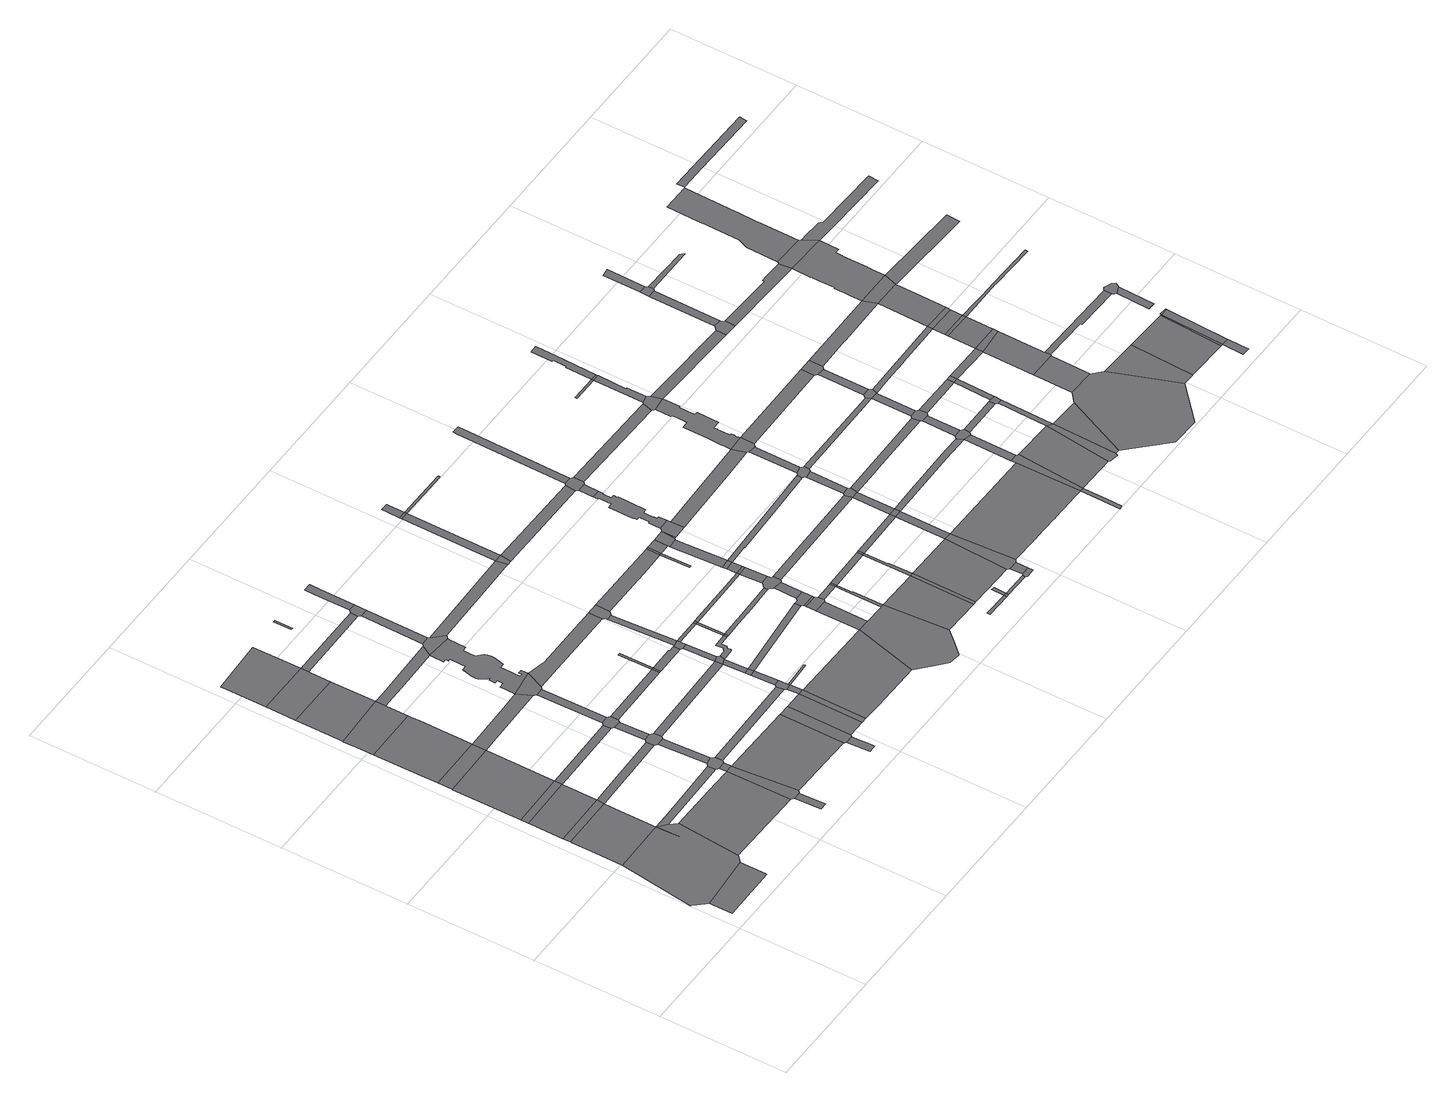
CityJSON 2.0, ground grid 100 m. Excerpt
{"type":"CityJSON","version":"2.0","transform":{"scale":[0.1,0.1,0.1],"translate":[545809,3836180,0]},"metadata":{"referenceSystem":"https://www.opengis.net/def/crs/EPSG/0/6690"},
"CityObjects":{
"road1":{"type":"Road","attributes":{"function":"2","RoadStructureAttribute.sectionType":"1"},"geometry":[{"type":"MultiSurface","lod":"1","boundaries":[[[0,1,2,3,4]]]}]},
"road2":{"type":"Road","geometry":[{"type":"MultiSurface","lod":"1","boundaries":[[[5,6,7,8,9,2,1,10,11,12,13,14,15],[16,17,15]]]}]},
"road3":{"type":"Road","attributes":{"function":"2","RoadStructureAttribute.sectionType":"1"},"geometry":[{"type":"MultiSurface","lod":"1","boundaries":[[[18,19,20,21,22,23,5,15]]]}]},
"road4":{"type":"Road","geometry":[{"type":"MultiSurface","lod":"1","boundaries":[[[24,25,21,20]]]}]},
"road5":{"type":"Road","attributes":{"function":"2","RoadStructureAttribute.sectionType":"1"},"geometry":[{"type":"MultiSurface","lod":"1","boundaries":[[[26,27,28,29,25,24]]]}]},
"road6":{"type":"Road","geometry":[{"type":"MultiSurface","lod":"1","boundaries":[[[30,31,28,27,32]]]}]},
"road7":{"type":"Road","attributes":{"function":"2","RoadStructureAttribute.sectionType":"1"},"geometry":[{"type":"MultiSurface","lod":"1","boundaries":[[[33,34,35,36,31,30]]]}]},
"road8":{"type":"Road","geometry":[{"type":"MultiSurface","lod":"1","boundaries":[[[37,38,35,34]]]}]},
"road9":{"type":"Road","geometry":[{"type":"MultiSurface","lod":"1","boundaries":[[[39,40,41,42,43,12,11,44,45,46]]]}]},
"road10":{"type":"Road","attributes":{"function":"2","RoadStructureAttribute.sectionType":"7"},"geometry":[{"type":"MultiSurface","lod":"1","boundaries":[[[47,48,49,50,51,52,53,54,55,56,57,58,59,60,38,37]]]}]},
"road11":{"type":"Road","attributes":{"RoadStructureAttribute.sectionType":"1"},"geometry":[{"type":"MultiSurface","lod":"1","boundaries":[[[61,62,63,15,14,64,65]]]}]},
"road12":{"type":"Road","geometry":[{"type":"MultiSurface","lod":"1","boundaries":[[[66,67,68,69,70,59,58,71]]]}]},
"road13":{"type":"Road","attributes":{"RoadStructureAttribute.sectionType":"1"},"geometry":[{"type":"MultiSurface","lod":"1","boundaries":[[[72,73,24,20,74,75,76]]]}]},
"road14":{"type":"Road","attributes":{"function":"2","RoadStructureAttribute.sectionType":"1"},"geometry":[{"type":"MultiSurface","lod":"1","boundaries":[[[77,78,67,66,79]]]}]},
"road15":{"type":"Road","attributes":{"RoadStructureAttribute.sectionType":"1"},"geometry":[{"type":"MultiSurface","lod":"1","boundaries":[[[80,81,82,83]]]}]},
"road16":{"type":"Road","attributes":{"RoadStructureAttribute.sectionType":"1"},"geometry":[{"type":"MultiSurface","lod":"1","boundaries":[[[84,85,30,32,86,87]]]}]},
"road17":{"type":"Road","geometry":[{"type":"MultiSurface","lod":"1","boundaries":[[[88,89,90,77,79,91,92,93]]]}]},
"road18":{"type":"Road","geometry":[{"type":"MultiSurface","lod":"1","boundaries":[[[46,45,94,80,83,95,96,97,98]]]}]},
"road19":{"type":"Road","attributes":{"function":"2","RoadStructureAttribute.sectionType":"1"},"geometry":[{"type":"MultiSurface","lod":"1","boundaries":[[[99,100,101,102,103,104,88,93]]]}]},
"road20":{"type":"Road","attributes":{"RoadStructureAttribute.sectionType":"1"},"geometry":[{"type":"MultiSurface","lod":"1","boundaries":[[[105,106,46,98]]]}]},
"road21":{"type":"Road","geometry":[{"type":"MultiSurface","lod":"1","boundaries":[[[107,108,61,65,106,105,109,110]]]}]},
"road22":{"type":"Road","attributes":{"RoadStructureAttribute.sectionType":"1"},"geometry":[{"type":"MultiSurface","lod":"1","boundaries":[[[111,112,113,114,37,34,115,116,117,118,119,120]]]}]},
"road23":{"type":"Road","attributes":{"RoadStructureAttribute.sectionType":"1"},"geometry":[{"type":"MultiSurface","lod":"1","boundaries":[[[121,122,108,107]]]}]},
"road24":{"type":"Road","geometry":[{"type":"MultiSurface","lod":"1","boundaries":[[[123,124,125,72,76,122,121,126,127]]]}]},
"road25":{"type":"Road","attributes":{"RoadStructureAttribute.sectionType":"1"},"geometry":[{"type":"MultiSurface","lod":"1","boundaries":[[[128,124,123,129]]]}]},
"road26":{"type":"Road","geometry":[{"type":"MultiSurface","lod":"1","boundaries":[[[130,131,84,87,128,129,132,133]]]}]},
"road27":{"type":"Road","attributes":{"function":"3","RoadStructureAttribute.sectionType":"1"},"geometry":[{"type":"MultiSurface","lod":"1","boundaries":[[[134,97,96,135,136,137,138]]]}]},
"road28":{"type":"Road","attributes":{"RoadStructureAttribute.sectionType":"1"},"geometry":[{"type":"MultiSurface","lod":"1","boundaries":[[[139,140,141,142,66,71,143,144,145]]]}]},
"road29":{"type":"Road","attributes":{"RoadStructureAttribute.sectionType":"1"},"geometry":[{"type":"MultiSurface","lod":"1","boundaries":[[[146,147,131,130]]]}]},
"road30":{"type":"Road","geometry":[{"type":"MultiSurface","lod":"1","boundaries":[[[148,111,120,149,147,146,150,151,152]]]}]},
"road31":{"type":"Road","attributes":{"RoadStructureAttribute.sectionType":"1"},"geometry":[{"type":"MultiSurface","lod":"1","boundaries":[[[153,93,92,154,155,156]]]}]},
"road32":{"type":"Road","attributes":{"RoadStructureAttribute.sectionType":"1"},"geometry":[{"type":"MultiSurface","lod":"1","boundaries":[[[157,110,109,158]]]}]},
"road33":{"type":"Road","attributes":{"RoadStructureAttribute.sectionType":"1"},"geometry":[{"type":"MultiSurface","lod":"1","boundaries":[[[159,160,161,162]]]}]},
"road34":{"type":"Road","attributes":{"RoadStructureAttribute.sectionType":"1"},"geometry":[{"type":"MultiSurface","lod":"1","boundaries":[[[145,163,164,165,166,167,168,169,170,171,172,173,174,175,176,177,178,179,180,181,182,183,184,185,186,187,188,111,148,189,190,191,192,193,194,195,196,197,198,199,200,201,202,203,204,205,206,207,208,209]]]}]},
"road35":{"type":"Road","geometry":[{"type":"MultiSurface","lod":"1","boundaries":[[[210,211,212,213]]]}]},
"road36":{"type":"Road","attributes":{"RoadStructureAttribute.sectionType":"1"},"geometry":[{"type":"MultiSurface","lod":"1","boundaries":[[[214,133,132,215]]]}]},
"road37":{"type":"Road","geometry":[{"type":"MultiSurface","lod":"1","boundaries":[[[138,137,216,160,159,217,218,219]]]}]},
"road38":{"type":"Road","attributes":{"RoadStructureAttribute.sectionType":"1"},"geometry":[{"type":"MultiSurface","lod":"1","boundaries":[[[220,127,126,221]]]}]},
"road39":{"type":"Road","geometry":[{"type":"MultiSurface","lod":"1","boundaries":[[[222,223,224,139,145,209,225,226]]]}]},
"road40":{"type":"Road","attributes":{"function":"3","RoadStructureAttribute.sectionType":"1"},"geometry":[{"type":"MultiSurface","lod":"1","boundaries":[[[227,219,218,228,229]]]}]},
"road41":{"type":"Road","attributes":{"RoadStructureAttribute.sectionType":"1"},"geometry":[{"type":"MultiSurface","lod":"1","boundaries":[[[230,223,222,231]]]}]},
"road42":{"type":"Road","geometry":[{"type":"MultiSurface","lod":"1","boundaries":[[[229,228,232,233]]]}]},
"road43":{"type":"Road","geometry":[{"type":"MultiSurface","lod":"1","boundaries":[[[234,214,215,235]]]}]},
"road44":{"type":"Road","geometry":[{"type":"MultiSurface","lod":"1","boundaries":[[[236,156,155,230,231,237]]]}]},
"road45":{"type":"Road","attributes":{"RoadStructureAttribute.sectionType":"1"},"geometry":[{"type":"MultiSurface","lod":"1","boundaries":[[[238,239,148,152,240,241,242,243]]]}]},
"road46":{"type":"Road","attributes":{"RoadStructureAttribute.sectionType":"1"},"geometry":[{"type":"MultiSurface","lod":"1","boundaries":[[[244,245,214,234]]]}]},
"road47":{"type":"Road","attributes":{"RoadStructureAttribute.sectionType":"1"},"geometry":[{"type":"MultiSurface","lod":"1","boundaries":[[[246,247,248,229,233]]]}]},
"road48":{"type":"Road","attributes":{"RoadStructureAttribute.sectionType":"1"},"geometry":[{"type":"MultiSurface","lod":"1","boundaries":[[[249,250,236,237,251,252]]]}]},
"road49":{"type":"Road","geometry":[{"type":"MultiSurface","lod":"1","boundaries":[[[253,254,157,158,248,247,255]]]}]},
"road50":{"type":"Road","attributes":{"RoadStructureAttribute.sectionType":"1"},"geometry":[{"type":"MultiSurface","lod":"1","boundaries":[[[256,257,258,234,235,259,260]]]}]},
"road51":{"type":"Road","attributes":{"RoadStructureAttribute.sectionType":"1"},"geometry":[{"type":"MultiSurface","lod":"1","boundaries":[[[261,262,254,253]]]}]},
"road52":{"type":"Road","geometry":[{"type":"MultiSurface","lod":"1","boundaries":[[[263,264,262,261]]]}]},
"road53":{"type":"Road","attributes":{"RoadStructureAttribute.sectionType":"1"},"geometry":[{"type":"MultiSurface","lod":"1","boundaries":[[[265,221,264,263]]]}]},
"road54":{"type":"Road","geometry":[{"type":"MultiSurface","lod":"1","boundaries":[[[266,220,221,265,267]]]}]},
"road55":{"type":"Road","geometry":[{"type":"MultiSurface","lod":"1","boundaries":[[[268,269,270,255,247]]]}]},
"road56":{"type":"Road","attributes":{"RoadStructureAttribute.sectionType":"1"},"geometry":[{"type":"MultiSurface","lod":"1","boundaries":[[[271,272,273,220,266]]]}]},
"road57":{"type":"Road","geometry":[{"type":"MultiSurface","lod":"1","boundaries":[[[274,275,260,259,273,272,276,277,278]]]}]},
"road58":{"type":"Road","attributes":{"RoadStructureAttribute.sectionType":"1"},"geometry":[{"type":"MultiSurface","lod":"1","boundaries":[[[279,226,225,280,281,282]]]}]},
"road59":{"type":"Road","attributes":{"RoadStructureAttribute.sectionType":"1"},"geometry":[{"type":"MultiSurface","lod":"1","boundaries":[[[283,284,285,286,287,288,267,265,289,290,291,292,293,294,295,296,297,298,299]]]}]},
"road60":{"type":"Road","attributes":{"function":"3","RoadStructureAttribute.sectionType":"1"},"geometry":[{"type":"MultiSurface","lod":"1","boundaries":[[[300,301,233,232,302,303,304,305,306,307]]]}]},
"road61":{"type":"Road","attributes":{"RoadStructureAttribute.sectionType":"1"},"geometry":[{"type":"MultiSurface","lod":"1","boundaries":[[[308,309,275,274]]]}]},
"road62":{"type":"Road","attributes":{"RoadStructureAttribute.sectionType":"1"},"geometry":[{"type":"MultiSurface","lod":"1","boundaries":[[[274,278,310,311]]]}]},
"road63":{"type":"Road","geometry":[{"type":"MultiSurface","lod":"1","boundaries":[[[312,313,243,242,314,315,309,308,316,317,318]]]}]},
"road64":{"type":"Road","geometry":[{"type":"MultiSurface","lod":"1","boundaries":[[[319,283,299,320]]]}]},
"road65":{"type":"Road","attributes":{"RoadStructureAttribute.sectionType":"1"},"geometry":[{"type":"MultiSurface","lod":"1","boundaries":[[[310,283,319,321]]]}]},
"road66":{"type":"Road","geometry":[{"type":"MultiSurface","lod":"1","boundaries":[[[311,310,321,322]]]}]},
"road67":{"type":"Road","attributes":{"RoadStructureAttribute.sectionType":"1"},"geometry":[{"type":"MultiSurface","lod":"1","boundaries":[[[323,263,261,324]]]}]},
"road68":{"type":"Road","attributes":{"RoadStructureAttribute.sectionType":"1"},"geometry":[{"type":"MultiSurface","lod":"1","boundaries":[[[325,326,319,320,327,328,329,330]]]}]},
"road69":{"type":"Road","geometry":[{"type":"MultiSurface","lod":"1","boundaries":[[[307,306,331,332,333,334,335,336,337,338,339,340,341]]]}]},
"road70":{"type":"Road","geometry":[{"type":"MultiSurface","lod":"1","boundaries":[[[279,282,342,343]]]}]},
"road71":{"type":"Road","attributes":{"RoadStructureAttribute.sectionType":"1"},"geometry":[{"type":"MultiSurface","lod":"1","boundaries":[[[322,321,344,345]]]}]},
"road72":{"type":"Road","attributes":{"RoadStructureAttribute.sectionType":"1"},"geometry":[{"type":"MultiSurface","lod":"1","boundaries":[[[318,317,346,347,348,349]]]}]},
"road73":{"type":"Road","attributes":{"RoadStructureAttribute.sectionType":"1"},"geometry":[{"type":"MultiSurface","lod":"1","boundaries":[[[350,307,341,351,352]]]}]},
"road74":{"type":"Road","attributes":{"RoadStructureAttribute.sectionType":"1"},"geometry":[{"type":"MultiSurface","lod":"1","boundaries":[[[353,279,343,354]]]}]},
"road75":{"type":"Road","geometry":[{"type":"MultiSurface","lod":"1","boundaries":[[[355,350,352,356,357,358]]]}]},
"road76":{"type":"Road","attributes":{"RoadStructureAttribute.sectionType":"1"},"geometry":[{"type":"MultiSurface","lod":"1","boundaries":[[[359,355,358,360]]]}]},
"road77":{"type":"Road","geometry":[{"type":"MultiSurface","lod":"1","boundaries":[[[361,362,323,324,363,359,360,364,365]]]}]},
"road78":{"type":"Road","geometry":[{"type":"MultiSurface","lod":"1","boundaries":[[[366,353,354,367]]]}]},
"road79":{"type":"Road","attributes":{"RoadStructureAttribute.sectionType":"1"},"geometry":[{"type":"MultiSurface","lod":"1","boundaries":[[[368,361,365,369]]]}]},
"road80":{"type":"Road","attributes":{"RoadStructureAttribute.sectionType":"1"},"geometry":[{"type":"MultiSurface","lod":"1","boundaries":[[[370,371,366,367,372,373]]]}]},
"road81":{"type":"Road","geometry":[{"type":"MultiSurface","lod":"1","boundaries":[[[374,375,376,377,378,325,330,379,380,368,369,381,382,383]]]}]},
"road82":{"type":"Road","attributes":{"RoadStructureAttribute.sectionType":"1"},"geometry":[{"type":"MultiSurface","lod":"1","boundaries":[[[384,357,356,385]]]}]},
"road83":{"type":"Road","attributes":{"RoadStructureAttribute.sectionType":"1"},"geometry":[{"type":"MultiSurface","lod":"1","boundaries":[[[386,387,388,389,348]]]}]},
"road84":{"type":"Road","attributes":{"RoadStructureAttribute.sectionType":"1"},"geometry":[{"type":"MultiSurface","lod":"1","boundaries":[[[390,344,376,375]]]}]},
"road85":{"type":"Road","attributes":{"RoadStructureAttribute.sectionType":"1"},"geometry":[{"type":"MultiSurface","lod":"1","boundaries":[[[391,392,393,385,394,395,339,338]]]}]},
"road86":{"type":"Road","geometry":[{"type":"MultiSurface","lod":"1","boundaries":[[[396,345,344,390]]]}]},
"road87":{"type":"Road","attributes":{"RoadStructureAttribute.sectionType":"1"},"geometry":[{"type":"MultiSurface","lod":"1","boundaries":[[[397,398,399,345,396]]]}]},
"road88":{"type":"Road","geometry":[{"type":"MultiSurface","lod":"1","boundaries":[[[349,348,389,400]]]}]},
"road89":{"type":"Road","geometry":[{"type":"MultiSurface","lod":"1","boundaries":[[[401,402,398,397]]]}]},
"road90":{"type":"Road","geometry":[{"type":"MultiSurface","lod":"1","boundaries":[[[403,338,337,404,405]]]}]},
"road91":{"type":"Road","geometry":[{"type":"MultiSurface","lod":"1","boundaries":[[[406,384,385,393]]]}]},
"road92":{"type":"Road","attributes":{"RoadStructureAttribute.sectionType":"1"},"geometry":[{"type":"MultiSurface","lod":"1","boundaries":[[[343,342,407,408]]]}]},
"road93":{"type":"Road","attributes":{"RoadStructureAttribute.sectionType":"1"},"geometry":[{"type":"MultiSurface","lod":"1","boundaries":[[[400,389,409,410,411]]]}]},
"road94":{"type":"Road","attributes":{"RoadStructureAttribute.sectionType":"1"},"geometry":[{"type":"MultiSurface","lod":"1","boundaries":[[[412,413,414,402,401]]]}]},
"road95":{"type":"Road","geometry":[{"type":"MultiSurface","lod":"1","boundaries":[[[415,416,417,418,367,354]]]}]},
"road96":{"type":"Road","attributes":{"RoadStructureAttribute.sectionType":"1"},"geometry":[{"type":"MultiSurface","lod":"1","boundaries":[[[419,420,421,422]]]}]},
"road97":{"type":"Road","geometry":[{"type":"MultiSurface","lod":"1","boundaries":[[[423,411,410,424,414,413,425,426,427]]]}]},
"road98":{"type":"Road","geometry":[{"type":"MultiSurface","lod":"1","boundaries":[[[405,404,428,429]]]}]},
"road99":{"type":"Road","attributes":{"RoadStructureAttribute.sectionType":"1"},"geometry":[{"type":"MultiSurface","lod":"1","boundaries":[[[423,427,430]]]}]},
"road100":{"type":"Road","attributes":{"RoadStructureAttribute.sectionType":"1"},"geometry":[{"type":"MultiSurface","lod":"1","boundaries":[[[431,406,393,432,433,434]]]}]},
"road101":{"type":"Road","geometry":[{"type":"MultiSurface","lod":"1","boundaries":[[[435,422,421,436]]]}]},
"road102":{"type":"Road","geometry":[{"type":"MultiSurface","lod":"1","boundaries":[[[437,438,439,423,430,440,441]]]}]},
"road103":{"type":"Road","geometry":[{"type":"MultiSurface","lod":"1","boundaries":[[[442,443,422,435]]]}]},
"road104":{"type":"Road","attributes":{"RoadStructureAttribute.sectionType":"1"},"geometry":[{"type":"MultiSurface","lod":"1","boundaries":[[[444,445,446,434,405,429]]]}]},
"road105":{"type":"Road","geometry":[{"type":"MultiSurface","lod":"1","boundaries":[[[447,448,449,450,451,452,453,454,455,456,457,458,459,460,461,462,463,464,465,466,467,438,437,468,469,470,471,472,473,474,475,476,477,478,479,480,481,482,483,484,485]]]}]},
"road106":{"type":"Road","attributes":{"RoadStructureAttribute.sectionType":"1"},"geometry":[{"type":"MultiSurface","lod":"1","boundaries":[[[435,436,486,487]]]}]},
"road107":{"type":"Road","geometry":[{"type":"MultiSurface","lod":"1","boundaries":[[[488,431,434,446]]]}]},
"road108":{"type":"Road","attributes":{"function":"3","RoadStructureAttribute.sectionType":"1"},"geometry":[{"type":"MultiSurface","lod":"1","boundaries":[[[489,429,428,490,491]]]}]},
"road109":{"type":"Road","attributes":{"RoadStructureAttribute.sectionType":"1"},"geometry":[{"type":"MultiSurface","lod":"1","boundaries":[[[492,383,382,493]]]}]},
"road110":{"type":"Road","attributes":{"RoadStructureAttribute.sectionType":"1"},"geometry":[{"type":"MultiSurface","lod":"1","boundaries":[[[494,495,447,485]]]}]},
"road111":{"type":"Road","geometry":[{"type":"MultiSurface","lod":"1","boundaries":[[[496,408,407,497,498,495,494,499,500,501,502,503]]]}]},
"road112":{"type":"Road","geometry":[{"type":"MultiSurface","lod":"1","boundaries":[[[504,487,486,505,506,507]]]}]},
"road113":{"type":"Road","attributes":{"RoadStructureAttribute.sectionType":"1"},"geometry":[{"type":"MultiSurface","lod":"1","boundaries":[[[508,401,397,509,510,511,512]]]}]},
"road114":{"type":"Road","attributes":{"RoadStructureAttribute.sectionType":"1"},"geometry":[{"type":"MultiSurface","lod":"1","boundaries":[[[513,504,507,514]]]}]},
"road115":{"type":"Road","attributes":{"RoadStructureAttribute.sectionType":"1"},"geometry":[{"type":"MultiSurface","lod":"1","boundaries":[[[515,488,446,516]]]}]},
"road116":{"type":"Road","geometry":[{"type":"MultiSurface","lod":"1","boundaries":[[[491,490,513,514,517,518,519]]]}]},
"road117":{"type":"Road","attributes":{"RoadStructureAttribute.sectionType":"1"},"geometry":[{"type":"MultiSurface","lod":"1","boundaries":[[[520,521,496,503,522,523]]]}]},
"road118":{"type":"Road","attributes":{"RoadStructureAttribute.sectionType":"1"},"geometry":[{"type":"MultiSurface","lod":"1","boundaries":[[[524,441,440,525,526]]]}]},
"road119":{"type":"Road","attributes":{"RoadStructureAttribute.sectionType":"1"},"geometry":[{"type":"MultiSurface","lod":"1","boundaries":[[[527,516,491,519]]]}]},
"road120":{"type":"Road","geometry":[{"type":"MultiSurface","lod":"1","boundaries":[[[528,515,516,527]]]}]},
"road121":{"type":"Road","attributes":{"RoadStructureAttribute.sectionType":"1"},"geometry":[{"type":"MultiSurface","lod":"1","boundaries":[[[493,515,528,529]]]}]},
"road122":{"type":"Road","geometry":[{"type":"MultiSurface","lod":"1","boundaries":[[[530,531,492,493,529,532]]]}]},
"road123":{"type":"Road","attributes":{"RoadStructureAttribute.sectionType":"1"},"geometry":[{"type":"MultiSurface","lod":"1","boundaries":[[[533,501,500,534,535,536,537]]]}]},
"road124":{"type":"Road","attributes":{"RoadStructureAttribute.sectionType":"1"},"geometry":[{"type":"MultiSurface","lod":"1","boundaries":[[[538,539,531,530]]]}]},
"road125":{"type":"Road","geometry":[{"type":"MultiSurface","lod":"1","boundaries":[[[540,541,542,543,544,508,512,545,546,539,538,547,548,549]]]}]},
"road126":{"type":"Road","geometry":[{"type":"MultiSurface","lod":"1","boundaries":[[[519,518,550,551,552,553,554,555,556,557,558,559,560,561,562,563]]]}]},
"road127":{"type":"Road","attributes":{"RoadStructureAttribute.sectionType":"1"},"geometry":[{"type":"MultiSurface","lod":"1","boundaries":[[[564,542,541,565,566]]]}]},
"road128":{"type":"Road","geometry":[{"type":"MultiSurface","lod":"1","boundaries":[[[567,524,526,568,564,566,569,570]]]}]},
"road129":{"type":"Road","attributes":{"RoadStructureAttribute.sectionType":"1"},"geometry":[{"type":"MultiSurface","lod":"1","boundaries":[[[571,572,573,528,527,574,575,576]]]}]},
"road130":{"type":"Road","geometry":[{"type":"MultiSurface","lod":"1","boundaries":[[[577,578,579,580,581,582,583,584,585,586,587,588,589,590,591,592,593,594,595,596,597,598,599,600,601,602,603,604,605,606,607,608,609,610,611,612,613,614,524,567]]]}]},
"road131":{"type":"Road","attributes":{"RoadStructureAttribute.sectionType":"1"},"geometry":[{"type":"MultiSurface","lod":"1","boundaries":[[[562,615,616,617,618]]]}]},
"road132":{"type":"Road","attributes":{"RoadStructureAttribute.sectionType":"1"},"geometry":[{"type":"MultiSurface","lod":"1","boundaries":[[[619,532,529,620,621,622]]]}]},
"road133":{"type":"Road","geometry":[{"type":"MultiSurface","lod":"1","boundaries":[[[623,624,625,626,627,537,536,628,602,601,629]]]}]},
"road134":{"type":"Road","geometry":[{"type":"MultiSurface","lod":"1","boundaries":[[[630,631,632,633,634]]]}]},
"road135":{"type":"Road","attributes":{"RoadStructureAttribute.sectionType":"1"},"geometry":[{"type":"MultiSurface","lod":"1","boundaries":[[[549,548,635,636,637]]]}]},
"road136":{"type":"Road","attributes":{"RoadStructureAttribute.sectionType":"1"},"geometry":[{"type":"MultiSurface","lod":"1","boundaries":[[[633,638,626,625,639,640,641]]]}]},
"road137":{"type":"Road","geometry":[{"type":"MultiSurface","lod":"1","boundaries":[[[642,643,563,562,618,644,645,646]]]}]},
"road138":{"type":"Road","geometry":[{"type":"MultiSurface","lod":"1","boundaries":[[[634,633,641,647]]]}]},
"road139":{"type":"Road","attributes":{"RoadStructureAttribute.sectionType":"1"},"geometry":[{"type":"MultiSurface","lod":"1","boundaries":[[[567,570,648,649]]]}]},
"road140":{"type":"Road","attributes":{"RoadStructureAttribute.sectionType":"1"},"geometry":[{"type":"MultiSurface","lod":"1","boundaries":[[[575,642,646,650]]]}]},
"road141":{"type":"Road","attributes":{"RoadStructureAttribute.sectionType":"1"},"geometry":[{"type":"MultiSurface","lod":"1","boundaries":[[[651,652,653,654,655,656,657,634,647]]]}]},
"road142":{"type":"Road","attributes":{"function":"3","RoadStructureAttribute.sectionType":"1"},"geometry":[{"type":"MultiSurface","lod":"1","boundaries":[[[644,618,658,659,660]]]}]},
"road143":{"type":"Road","geometry":[{"type":"MultiSurface","lod":"1","boundaries":[[[661,576,575,650,662,663,664]]]}]},
"road144":{"type":"Road","attributes":{"RoadStructureAttribute.sectionType":"1"},"geometry":[{"type":"MultiSurface","lod":"1","boundaries":[[[665,661,664,666]]]}]},
"road145":{"type":"Road","geometry":[{"type":"MultiSurface","lod":"1","boundaries":[[[667,668,619,622,665,666,669,670]]]}]},
"road146":{"type":"Road","attributes":{"RoadStructureAttribute.sectionType":"1"},"geometry":[{"type":"MultiSurface","lod":"1","boundaries":[[[671,629,601,672,673]]]}]},
"road147":{"type":"Road","geometry":[{"type":"MultiSurface","lod":"1","boundaries":[[[660,659,674,675,676,677,678,679]]]}]},
"road148":{"type":"Road","attributes":{"RoadStructureAttribute.sectionType":"1"},"geometry":[{"type":"MultiSurface","lod":"1","boundaries":[[[636,668,667,680]]]}]},
"road149":{"type":"Road","attributes":{"RoadStructureAttribute.sectionType":"1"},"geometry":[{"type":"MultiSurface","lod":"1","boundaries":[[[663,662,681,682]]]}]},
"road150":{"type":"Road","geometry":[{"type":"MultiSurface","lod":"1","boundaries":[[[683,684,685,637,636,680,686,687]]]}]},
"road151":{"type":"Road","attributes":{"RoadStructureAttribute.sectionType":"1"},"geometry":[{"type":"MultiSurface","lod":"1","boundaries":[[[688,683,687,689]]]}]},
"road152":{"type":"Road","attributes":{"function":"3","RoadStructureAttribute.sectionType":"1"},"geometry":[{"type":"MultiSurface","lod":"1","boundaries":[[[679,678,690,691]]]}]},
"road153":{"type":"Road","attributes":{"RoadStructureAttribute.sectionType":"1"},"geometry":[{"type":"MultiSurface","lod":"1","boundaries":[[[670,669,692,693]]]}]},
"road154":{"type":"Road","attributes":{"RoadStructureAttribute.sectionType":"1"},"geometry":[{"type":"MultiSurface","lod":"1","boundaries":[[[694,695,696,697,660,679]]]}]},
"road155":{"type":"Road","geometry":[{"type":"MultiSurface","lod":"1","boundaries":[[[649,648,698,688,689,699,700]]]}]},
"road156":{"type":"Road","geometry":[{"type":"MultiSurface","lod":"1","boundaries":[[[682,681,696,695,701,702,703]]]}]},
"road157":{"type":"Road","attributes":{"RoadStructureAttribute.sectionType":"1"},"geometry":[{"type":"MultiSurface","lod":"1","boundaries":[[[692,703,702,704,705]]]}]},
"road158":{"type":"Road","geometry":[{"type":"MultiSurface","lod":"1","boundaries":[[[693,692,705,706]]]}]},
"road159":{"type":"Road","geometry":[{"type":"MultiSurface","lod":"1","boundaries":[[[707,691,690,708,709,710,711,712,713,714,715,716]]]}]},
"road160":{"type":"Road","geometry":[{"type":"MultiSurface","lod":"1","boundaries":[[[717,718,673,672,719,720,721,722]]]}]},
"road161":{"type":"Road","attributes":{"RoadStructureAttribute.sectionType":"1"},"geometry":[{"type":"MultiSurface","lod":"1","boundaries":[[[723,724,725,726,686,680,727,728,729,730,731,732]]]}]},
"road162":{"type":"Road","attributes":{"RoadStructureAttribute.sectionType":"1"},"geometry":[{"type":"MultiSurface","lod":"1","boundaries":[[[733,734,735,717,722,736]]]}]},
"road163":{"type":"Road","attributes":{"RoadStructureAttribute.sectionType":"1"},"geometry":[{"type":"MultiSurface","lod":"1","boundaries":[[[706,705,737,738]]]}]},
"road164":{"type":"Road","attributes":{"RoadStructureAttribute.sectionType":"1"},"geometry":[{"type":"MultiSurface","lod":"1","boundaries":[[[700,699,739,740,741,742,743,744,745,746,747]]]}]},
"road165":{"type":"Road","attributes":{"function":"3","RoadStructureAttribute.sectionType":"1"},"geometry":[{"type":"MultiSurface","lod":"1","boundaries":[[[748,707,716,749]]]}]},
"road166":{"type":"Road","geometry":[{"type":"MultiSurface","lod":"1","boundaries":[[[750,733,736,751,752,753]]]}]},
"road167":{"type":"Road","attributes":{"RoadStructureAttribute.sectionType":"1"},"geometry":[{"type":"MultiSurface","lod":"1","boundaries":[[[754,755,750,753]]]}]},
"road168":{"type":"Road","geometry":[{"type":"MultiSurface","lod":"1","boundaries":[[[756,757,737,758,748,749,759,760,761]]]}]},
"road169":{"type":"Road","geometry":[{"type":"MultiSurface","lod":"1","boundaries":[[[715,714,762,763,764]]]}]},
"road170":{"type":"Road","geometry":[{"type":"MultiSurface","lod":"1","boundaries":[[[738,737,757,765]]]}]},
"road171":{"type":"Road","attributes":{"RoadStructureAttribute.sectionType":"1"},"geometry":[{"type":"MultiSurface","lod":"1","boundaries":[[[766,767,768,720,719,769,770,771]]]}]},
"road172":{"type":"Road","attributes":{"function":"3","RoadStructureAttribute.sectionType":"1"},"geometry":[{"type":"MultiSurface","lod":"1","boundaries":[[[772,738,765,773,774,775,776,777]]]}]},
"road173":{"type":"Road","attributes":{"RoadStructureAttribute.sectionType":"1"},"geometry":[{"type":"MultiSurface","lod":"1","boundaries":[[[778,779,780,781,782,752,751]]]}]},
"road174":{"type":"Road","geometry":[{"type":"MultiSurface","lod":"1","boundaries":[[[783,772,777,784]]]}]},
"road175":{"type":"Road","attributes":{"function":"3","RoadStructureAttribute.sectionType":"1"},"geometry":[{"type":"MultiSurface","lod":"1","boundaries":[[[732,783,784,785]]]}]},
"road176":{"type":"Road","geometry":[{"type":"MultiSurface","lod":"1","boundaries":[[[723,732,785,786]]]}]},
"road177":{"type":"Road","attributes":{"function":"3","RoadStructureAttribute.sectionType":"1"},"geometry":[{"type":"MultiSurface","lod":"1","boundaries":[[[746,787,788,789,723,786,790,791]]]}]},
"road178":{"type":"Road","geometry":[{"type":"MultiSurface","lod":"1","boundaries":[[[747,746,791,792]]]}]},
"road179":{"type":"Road","attributes":{"function":"3","RoadStructureAttribute.sectionType":"1"},"geometry":[{"type":"MultiSurface","lod":"1","boundaries":[[[764,763,793,794,795,796]]]}]},
"road180":{"type":"Road","attributes":{"RoadStructureAttribute.sectionType":"1"},"geometry":[{"type":"MultiSurface","lod":"1","boundaries":[[[761,760,797,798,799,800]]]}]},
"road181":{"type":"Road","attributes":{"function":"3"},"geometry":[{"type":"MultiSurface","lod":"1","boundaries":[[[770,801,802,803,804,805,806,807,808,809,810,811,812,813,747,792,814,815,816,817,818,819,820,821,822,823,824,825,826,827,828,829]]]}]},
"road182":{"type":"Road","attributes":{"RoadStructureAttribute.sectionType":"1"},"geometry":[{"type":"MultiSurface","lod":"1","boundaries":[[[830,831,832,833,834,835,836,837]]]}]},
"road183":{"type":"Road","attributes":{"RoadStructureAttribute.sectionType":"1"},"geometry":[{"type":"MultiSurface","lod":"1","boundaries":[[[838,830,837]]]}]},
"road184":{"type":"Road","attributes":{"function":"3","RoadStructureAttribute.sectionType":"1"},"geometry":[{"type":"MultiSurface","lod":"1","boundaries":[[[796,795,838,839]]]}]},
"road185":{"type":"Road","geometry":[{"type":"MultiSurface","lod":"1","boundaries":[[[840,841,842,771,770,829,843,844,845]]]}]},
"road186":{"type":"Road","geometry":[{"type":"MultiSurface","lod":"1","boundaries":[[[839,838,837,846]]]}]},
"road187":{"type":"Road","attributes":{"RoadStructureAttribute.sectionType":"1"},"geometry":[{"type":"MultiSurface","lod":"1","boundaries":[[[847,848,849,784,777,850,851,852,853]]]}]},
"road188":{"type":"Road","attributes":{"RoadStructureAttribute.sectionType":"1"},"geometry":[{"type":"MultiSurface","lod":"1","boundaries":[[[854,839,846,855,856]]]}]},
"road189":{"type":"Road","attributes":{"function":"3","RoadStructureAttribute.sectionType":"1"},"geometry":[{"type":"MultiSurface","lod":"1","boundaries":[[[857,858,859,860,861,862,863,864,865,840,845,866,867,868,869,870,871,872]]]}]},
"road190":{"type":"Road","attributes":{"RoadStructureAttribute.sectionType":"1"},"geometry":[{"type":"MultiSurface","lod":"1","boundaries":[[[873,874,875]]]}]},
"road191":{"type":"Road","attributes":{"RoadStructureAttribute.sectionType":"1"},"geometry":[{"type":"MultiSurface","lod":"1","boundaries":[[[876,877,878,873,875]]]}]},
"road192":{"type":"Road","geometry":[{"type":"MultiSurface","lod":"1","boundaries":[[[879,880,881,800,799,882,883,878,877,884,885,886,887]]]}]},
"road193":{"type":"Road","attributes":{"RoadStructureAttribute.sectionType":"1"},"geometry":[{"type":"MultiSurface","lod":"1","boundaries":[[[792,791,888,889,890]]]}]},
"road194":{"type":"Road","attributes":{"RoadStructureAttribute.sectionType":"1"},"geometry":[{"type":"MultiSurface","lod":"1","boundaries":[[[891,892,893,894,895,843,829,896,897,898,899]]]}]},
"road195":{"type":"Road","attributes":{"RoadStructureAttribute.sectionType":"1"},"geometry":[{"type":"MultiSurface","lod":"1","boundaries":[[[900,901,902,903,904]]]}]}
},
"vertices":[
[535,136,0],[535,335,0],[94,299,0],[96,120,0],[534,126,0],
[91,984,0],[8,395,0],[11,391,0],[38,364,0],[92,301,0],[536,336,0],[585,383,0],[630,884,0],[628,884,0],[584,937,0],[518,993,0],[522,937,0],[525,814,0],
[518,996,0],[519,1237,0],[517,1403,0],[90,1398,0],[90,1386,0],[91,1238,0],
[524,1465,0],[90,1455,0],
[524,1474,0],[523,1741,0],[91,1731,0],[91,1720,0],
[526,1803,0],[90,1790,0],[524,1741,0],
[526,1812,0],[526,2344,0],[89,2334,0],[89,2331,0],
[526,2454,0],[91,2447,0],
[1210,878,0],[1084,879,0],[699,883,0],[697,883,0],[635,884,0],[640,383,0],[1225,376,0],[1220,877,0],
[526,2459,0],[526,2582,0],[526,2637,0],[526,2639,0],[526,2663,0],[526,2664,0],[526,2666,0],[525,2877,0],[525,2879,0],[525,2909,0],[525,2911,0],[525,2963,0],[87,2958,0],[90,2579,0],
[1193,1012,0],[633,995,0],[583,994,0],[634,938,0],[1196,952,0],
[523,3218,0],[85,3199,0],[82,3198,0],[84,3122,0],[84,3120,0],[523,3138,0],
[1163,1481,0],[629,1467,0],[522,1404,0],[629,1408,0],[1171,1423,0],
[86,3574,0],[86,3564,0],[522,3575,0],
[1245,356,0],[1255,153,0],[1313,154,0],[1305,356,0],
[1149,1811,0],[626,1801,0],[626,1742,0],[1152,1752,0],
[85,3810,0],[85,3634,0],[84,3634,0],[522,3740,0],[522,3750,0],[521,3810,0],
[1245,359,0],[1308,359,0],[1323,374,0],[1281,876,0],[1280,878,0],
[520,4080,0],[520,4101,0],[519,4192,0],[85,4168,0],[86,4096,0],[86,4080,0],
[1276,939,0],[1219,932,0],
[1271,1036,0],[1212,1030,0],[1292,957,0],[1291,1016,0],
[1086,2470,0],[1062,2469,0],[893,2463,0],[619,2457,0],[527,2344,0],[620,2347,0],[620,2348,0],[896,2355,0],[1062,2359,0],[1136,2361,0],
[1250,1406,0],[1190,1404,0],
[1242,1506,0],[1182,1502,0],[1173,1492,0],[1270,1425,0],[1265,1485,0],
[1171,1735,0],[1230,1735,0],
[1224,1831,0],[1166,1828,0],[1247,1756,0],[1246,1814,0],
[1310,876,0],[1364,373,0],[1639,369,0],[1869,365,0],[1873,868,0],
[1140,3233,0],[1130,3233,0],[720,3222,0],[611,3219,0],[612,3140,0],[722,3142,0],[1088,3150,0],
[1216,2342,0],[1156,2340,0],
[1296,2503,0],[1141,2356,0],[1225,2350,0],[1234,2359,0],[1236,2361,0],
[606,3810,0],[606,3752,0],[1145,3757,0],[1148,3815,0],
[2078,1031,0],[2086,972,0],
[1947,350,0],[1885,348,0],[1897,170,0],[1956,173,0],
[1088,3122,0],[1087,3039,0],[1113,3039,0],[1113,3017,0],[1132,3018,0],[1130,2920,0],[1129,2891,0],[1088,2890,0],[1087,2876,0],[1092,2876,0],[1087,2863,0],[1081,2847,0],[1074,2824,0],[1070,2802,0],[1070,2786,0],[1072,2770,0],[1076,2756,0],[1086,2736,0],[1098,2716,0],[1110,2703,0],[1128,2688,0],[1103,2688,0],[1104,2640,0],[1129,2639,0],[1128,2592,0],[1090,2591,0],[1296,2557,0],[1268,2557,0],[1267,2532,0],[1246,2532,0],[1248,2662,0],[1248,2689,0],[1281,2689,0],[1282,2694,0],[1292,2733,0],[1299,2757,0],[1302,2778,0],[1303,2803,0],[1298,2829,0],[1291,2848,0],[1278,2864,0],[1264,2879,0],[1246,2891,0],[1247,2920,0],[1248,2987,0],[1282,2988,0],[1285,3133,0],
[801,4064,0],[815,4064,0],[814,4204,0],[799,4204,0],
[1775,1823,0],[1776,1763,0],
[1875,359,0],[1955,360,0],[1960,366,0],[1964,867,0],
[2066,1508,0],[2071,1447,0],
[1222,3250,0],[1159,3249,0],[1150,3242,0],[1313,3158,0],[1230,3240,0],
[2087,865,0],[2100,364,0],[2104,865,0],
[1164,3737,0],[1226,3736,0],
[2146,363,0],[2150,866,0],
[1790,1823,0],[1791,1763,0],
[1166,3835,0],[1227,3835,0],
[1451,2468,0],[1388,2482,0],[1335,2361,0],[1389,2361,0],[2003,2362,0],[2002,2470,0],
[1787,2089,0],[1772,2089,0],
[2145,951,0],[2144,963,0],[2100,958,0],
[1169,4192,0],[1168,4107,0],[1229,4108,0],[1230,4190,0],
[2139,1051,0],[2094,1048,0],[2143,979,0],
[1987,1817,0],[1986,1827,0],[1802,1824,0],[2037,1766,0],[2037,1817,0],
[2127,1237,0],[2083,1234,0],
[2124,1281,0],[2081,1278,0],
[2113,1464,0],
[2110,1523,0],[2129,1507,0],
[2358,975,0],[2357,983,0],[2356,990,0],
[2110,1526,0],[2097,1756,0],[2053,1754,0],
[2093,1827,0],[2048,1817,0],[2095,1796,0],[2095,1800,0],[2095,1805,0],
[2090,3262,0],[1757,3167,0],[2068,3174,0],[2104,3174,0],
[2305,1592,0],[2198,1587,0],[2201,1531,0],[2186,1515,0],[2180,1509,0],[2165,1508,0],[2132,1466,0],[2166,1468,0],[2185,1470,0],[2218,1472,0],[2217,1488,0],[2216,1502,0],[2223,1515,0],[2230,1516,0],[2227,1561,0],[2285,1564,0],[2305,1564,0],
[2826,853,0],[2150,864,0],[2169,363,0],[2305,360,0],[2365,358,0],[2548,356,0],[2705,354,0],[2836,852,0],
[2064,2331,0],[2019,2329,0],
[2298,1806,0],[2297,1829,0],
[2067,2470,0],[2029,2470,0],[2009,2357,0],[2018,2349,0],[2072,2339,0],[2092,2360,0],[2091,2470,0],
[2322,1595,0],[2323,1565,0],
[2318,1807,0],
[2317,1829,0],
[2818,1353,0],[2821,1308,0],
[2834,1607,0],[2532,1599,0],[2449,1568,0],[2451,1568,0],[2615,1572,0],[2836,1581,0],
[2812,254,0],[2889,182,0],[2900,172,0],[2990,163,0],[2995,168,0],[3068,247,0],[3159,345,0],[3124,847,0],[3099,848,0],[3092,848,0],[2936,850,0],
[2139,3174,0],[2151,3263,0],
[2857,1815,0],[2856,1835,0],
[2566,2362,0],[2715,2365,0],[2727,2366,0],[2726,2472,0],
[2836,1195,0],[2936,851,0],[2938,1195,0],
[2091,4007,0],[2152,4007,0],
[2836,1274,0],[2955,1208,0],[2953,1253,0],[2938,1273,0],
[2836,1291,0],[2938,1290,0],
[2867,1372,0],[2847,1355,0],[2823,1305,0],[2939,1351,0],[2939,1372,0],
[2091,4025,0],[2152,4024,0],
[2868,1550,0],[2940,1540,0],
[2092,4170,0],[2091,4116,0],[2152,4117,0],[2153,4167,0],
[2941,1614,0],[2939,1647,0],[2867,1643,0],[2863,1639,0],[2840,1614,0],[2842,1576,0],[2865,1553,0],[2946,1545,0],[2958,1556,0],[2957,1614,0],
[3099,1256,0],[3100,1211,0],
[2734,2133,0],[2742,2133,0],[2749,2134,0],[2742,2366,0],
[2930,1819,0],
[3122,1084,0],[3116,1084,0],[3114,1211,0],[3102,1162,0],[3098,1162,0],
[2929,1839,0],
[2924,1917,0],[2852,1913,0],[2855,1844,0],
[2741,2472,0],
[2923,1952,0],[2850,1948,0],
[3449,842,0],[3452,340,0],[3456,842,0],
[3113,1257,0],
[2936,3171,0],[2947,3252,0],
[2754,2366,0],[2827,2369,0],[2827,2472,0],
[2923,1954,0],[2901,2355,0],[2828,2350,0],
[2566,4006,0],[2567,4014,0],[2568,4021,0],[2567,4021,0],
[3433,218,0],[3431,196,0],[3631,190,0],[3633,213,0],
[2922,2474,0],[2828,2360,0],[2905,2358,0],[2906,2359,0],[2914,2366,0],
[3478,340,0],[3482,842,0],
[2924,2366,0],
[3452,1264,0],[3127,1212,0],[3442,1218,0],[3453,1218,0],
[3658,213,0],[3661,193,0],
[3028,2500,0],[2943,2498,0],[2928,2481,0],[3032,2369,0],[3029,2473,0],
[3665,310,0],[3637,313,0],
[3479,1031,0],[3472,1031,0],[3471,1219,0],
[2954,3038,0],[2954,3001,0],[2964,3000,0],[2963,2934,0],[2963,2932,0],[2963,2930,0],[2963,2925,0],[2962,2917,0],[2962,2915,0],[2962,2899,0],[2927,2898,0],[2924,2705,0],[2929,2704,0],[2929,2674,0],[2958,2674,0],[2957,2665,0],[2957,2663,0],[2956,2594,0],[2954,2593,0],[2954,2590,0],[2943,2591,0],[3027,2568,0],[3008,2568,0],[3009,2592,0],[3004,2592,0],[3005,2661,0],[3005,2663,0],[3005,2667,0],[3005,2669,0],[3005,2676,0],[3039,2676,0],[3040,2708,0],[3042,2898,0],[3037,2901,0],[3038,2931,0],[3011,2931,0],[3012,3001,0],[3018,3000,0],[3019,3038,0],
[3860,190,0],[3861,210,0],
[3470,1264,0],
[3868,836,0],[3855,334,0],[3877,835,0],
[3867,1631,0],[3879,1571,0],
[3022,3153,0],[2956,3152,0],
[2961,3265,0],[2938,3169,0],[2949,3158,0],[3029,3159,0],[3040,3168,0],[3039,3248,0],[3031,3256,0],[3022,3264,0],
[3873,218,0],[3873,179,0],[3944,180,0],[3943,219,0],
[3859,1997,0],[3093,1927,0],[3094,1922,0],[3566,1943,0],[3857,1957,0],
[3872,315,0],[3943,315,0],
[3880,1273,0],[3878,1227,0],
[3945,317,0],[3965,332,0],[3939,834,0],
[2974,4162,0],[2973,4125,0],[3033,4126,0],[3034,4160,0],
[3832,2502,0],[3662,2390,0],[3863,2399,0],
[3939,1229,0],
[3938,1275,0],
[3937,1571,0],
[3938,1646,0],[3879,1641,0],[3952,1630,0],
[3865,3233,0],[3851,3154,0],[3860,3154,0],[3862,3154,0],[3883,3233,0],
[3937,1944,0],[3879,1934,0],
[3952,2005,0],[3937,2021,0],[3878,2010,0],[3871,2004,0],[3864,1997,0],[3866,1951,0],[3872,1947,0],[3948,1955,0],[3955,1962,0],[3956,2001,0],
[3969,332,0],[4180,327,0],[4184,327,0],[4214,325,0],[4219,325,0],[4413,321,0],[4439,321,0],[4441,322,0],[4443,322,0],[4621,319,0],[4675,318,0],[4676,318,0],[4751,317,0],[4746,822,0],
[3878,2388,0],[3937,2377,0],[3937,2379,0],
[3961,2511,0],[3871,2393,0],[3954,2397,0],[3960,2403,0],
[4600,1289,0],[4208,1282,0],[4195,1281,0],[4528,1241,0],[4748,1239,0],[4725,1288,0],
[3960,2517,0],[3959,2528,0],[3953,2528,0],[3953,2558,0],[3960,2559,0],[3959,2583,0],[3950,2583,0],[3946,2583,0],[3945,2601,0],[3944,2685,0],[3945,2687,0],[3945,2702,0],[3944,2713,0],[3999,2712,0],[4005,2712,0],[4007,2884,0],[4006,2884,0],[3995,2885,0],[3984,2886,0],[3983,2944,0],[3984,2976,0],[3982,3003,0],[3981,3010,0],[3993,3013,0],[3991,3149,0],[3881,3134,0],[3880,3012,0],[3893,3007,0],[3893,3003,0],[3891,2915,0],[3889,2899,0],[3887,2888,0],[3873,2888,0],[3838,2888,0],[3838,2876,0],[3836,2689,0],[3834,2583,0],[3834,2561,0],
[4746,1,0],[4777,7,0],[4780,136,0],[4782,316,0],
[4730,1641,0],[4193,1573,0],[4207,1574,0],[4739,1581,0],
[3954,3251,0],[3953,3252,0],[3952,3254,0],[3892,3241,0],[3886,3235,0],[3875,3140,0],[3970,3231,0],
[3689,3650,0],[3689,3642,0],[3689,3635,0],[3896,3634,0],[3896,3649,0],
[4736,1971,0],[4746,1971,0],[4726,2007,0],
[3896,3622,0],[3953,3407,0],[3944,3407,0],[3950,3632,0],
[4746,863,0],[4746,843,0],[4823,852,0],[4816,857,0],[4807,863,0],
[3950,3648,0],
[4727,2413,0],[4727,2518,0],
[4808,1225,0],
[3957,3912,0],[3960,4135,0],[3900,4134,0],[3899,3964,0],[3912,3962,0],[3908,3858,0],[3898,3858,0],
[4786,316,0],[5089,313,0],[5153,841,0],
[4747,1307,0],[4827,1244,0],[4830,1288,0],[4807,1305,0],
[4750,1568,0],[4808,1565,0],
[4806,1660,0],[4746,1657,0],[4828,1583,0],[4827,1644,0],
[4105,3224,0],[4735,3118,0],[4739,3199,0],
[5102,304,0],[5108,300,0],[5171,289,0],[5174,296,0],[5179,308,0],[5192,815,0],
[4806,1970,0],
[5145,1245,0],[5145,1291,0],
[4746,2032,0],[4737,2020,0],[4728,2009,0],[4824,2011,0],[4808,2032,0],
[4747,2395,0],[4808,2390,0],
[5216,308,0],[5440,805,0],
[5171,1586,0],[5172,1643,0],
[5192,827,0],[5202,1232,0],[5164,1227,0],[5164,1224,0],
[4737,2404,0],[4830,2412,0],[4829,2519,0],
[5202,1240,0],[5204,1284,0],[5164,1291,0],
[5204,1291,0],[5211,1586,0],
[5211,1642,0],
[5516,871,0],[5360,160,0],[5476,42,0],[5488,30,0],[5713,23,0],[5726,35,0],[5890,187,0],[5990,280,0],[5801,792,0],[5729,860,0],
[4767,3227,0],[4762,3222,0],[4843,3114,0],[4846,3195,0],[4828,3217,0],[4828,3222,0],
[5528,2022,0],[4960,2013,0],[4959,2013,0],[4921,2012,0],[4960,1973,0],[5071,1975,0],[5073,1975,0],[5147,1976,0],[5149,1977,0],[5527,1983,0],
[4772,3749,0],[4771,3736,0],[4771,3734,0],[4832,3748,0],
[5524,1581,0],[5525,1641,0],
[4919,2414,0],[4920,2414,0],[5113,2416,0],[5115,2416,0],[5480,2421,0],[5518,2421,0],[5529,2421,0],[5535,2421,0],[5500,2526,0],
[5519,1178,0],[5734,1175,0],
[4772,3824,0],[4850,3766,0],[4846,3805,0],[4833,3823,0],
[4837,4126,0],[4775,4118,0],
[5738,1247,0],[5741,1599,0],[5524,1571,0],[5745,1185,0],[5746,1186,0],[5738,1230,0],
[6080,277,0],[6087,277,0],[6110,778,0],
[5742,1639,0],
[5351,3192,0],[5308,3193,0],[5308,3175,0],[5305,3095,0],[5511,3085,0],[5499,3185,0],
[5526,1858,0],[5742,1691,0],[5742,1693,0],[5743,1784,0],[5744,1848,0],[5744,1856,0],
[5231,3763,0],[5242,3763,0],[5231,3779,0],[5220,3795,0],[4847,3804,0],
[5527,1884,0],[5743,1881,0],
[5745,1978,0],
[5746,2016,0],
[5530,2085,0],[5530,2060,0],[5530,2022,0],[5750,2260,0],[5752,2418,0],
[5787,2526,0],
[6099,276,0],[6113,276,0],[6426,267,0],[6454,762,0],
[6099,1175,0],[6098,1160,0],[6452,1149,0],[6451,1211,0],
[5511,3077,0],[5504,2936,0],[5508,2934,0],[5508,2921,0],[5507,2868,0],[5507,2748,0],[5501,2748,0],[5501,2685,0],[5501,2683,0],[5500,2665,0],[5500,2663,0],[5500,2633,0],[5499,2614,0],[5787,2531,0],[5789,2632,0],[5789,2653,0],[5789,2655,0],[5789,2669,0],[5789,2670,0],[5792,2868,0],[5792,2870,0],[5793,2889,0],[5793,2890,0],[5793,2921,0],[5800,2921,0],[5828,2920,0],[5834,3064,0],[5834,3069,0],[5835,3073,0],
[6443,265,0],[6442,249,0],[6438,98,0],[6499,96,0],[6499,101,0],[6500,107,0],[6503,250,0],[6503,262,0],
[6443,266,0],
[6462,762,0],
[5512,3201,0],[5512,3199,0],[5502,3188,0],[5774,3178,0],[5771,3181,0],[5761,3193,0],
[6526,760,0],
[6121,1872,0],[5976,1875,0],[5886,1877,0],[6116,1857,0],[6116,1852,0],[6493,1843,0],[6494,1865,0],
[6463,772,0],[6526,761,0],[6526,769,0],
[5556,4105,0],[5552,3856,0],[5552,3854,0],[5552,3843,0],[5552,3836,0],[5552,3830,0],[5552,3828,0],[5549,3531,0],[5516,3451,0],[5761,3456,0],[5762,3518,0],[5762,3520,0],[5762,3539,0],[5765,3689,0],[5765,3690,0],[5772,4103,0],
[6466,863,0],[6466,862,0],[6525,860,0],
[6533,1137,0],[6533,1146,0],[6474,1123,0],
[6477,1229,0],[6466,1221,0],[6464,1220,0],[6460,1140,0],[6463,1136,0],[6550,1179,0],[6548,1182,0],[6545,1187,0],[6535,1204,0],
[5767,2417,0],[6490,2381,0],[6496,2489,0],
[5998,3146,0],[5982,3161,0],[5973,3170,0],[5806,3177,0],[5802,3177,0],[5978,3068,0],[5991,3068,0],[6526,3049,0],[6528,3128,0],
[5774,4171,0],[5782,4112,0],[5993,4109,0],[6534,4099,0],[6542,4160,0]
]}
